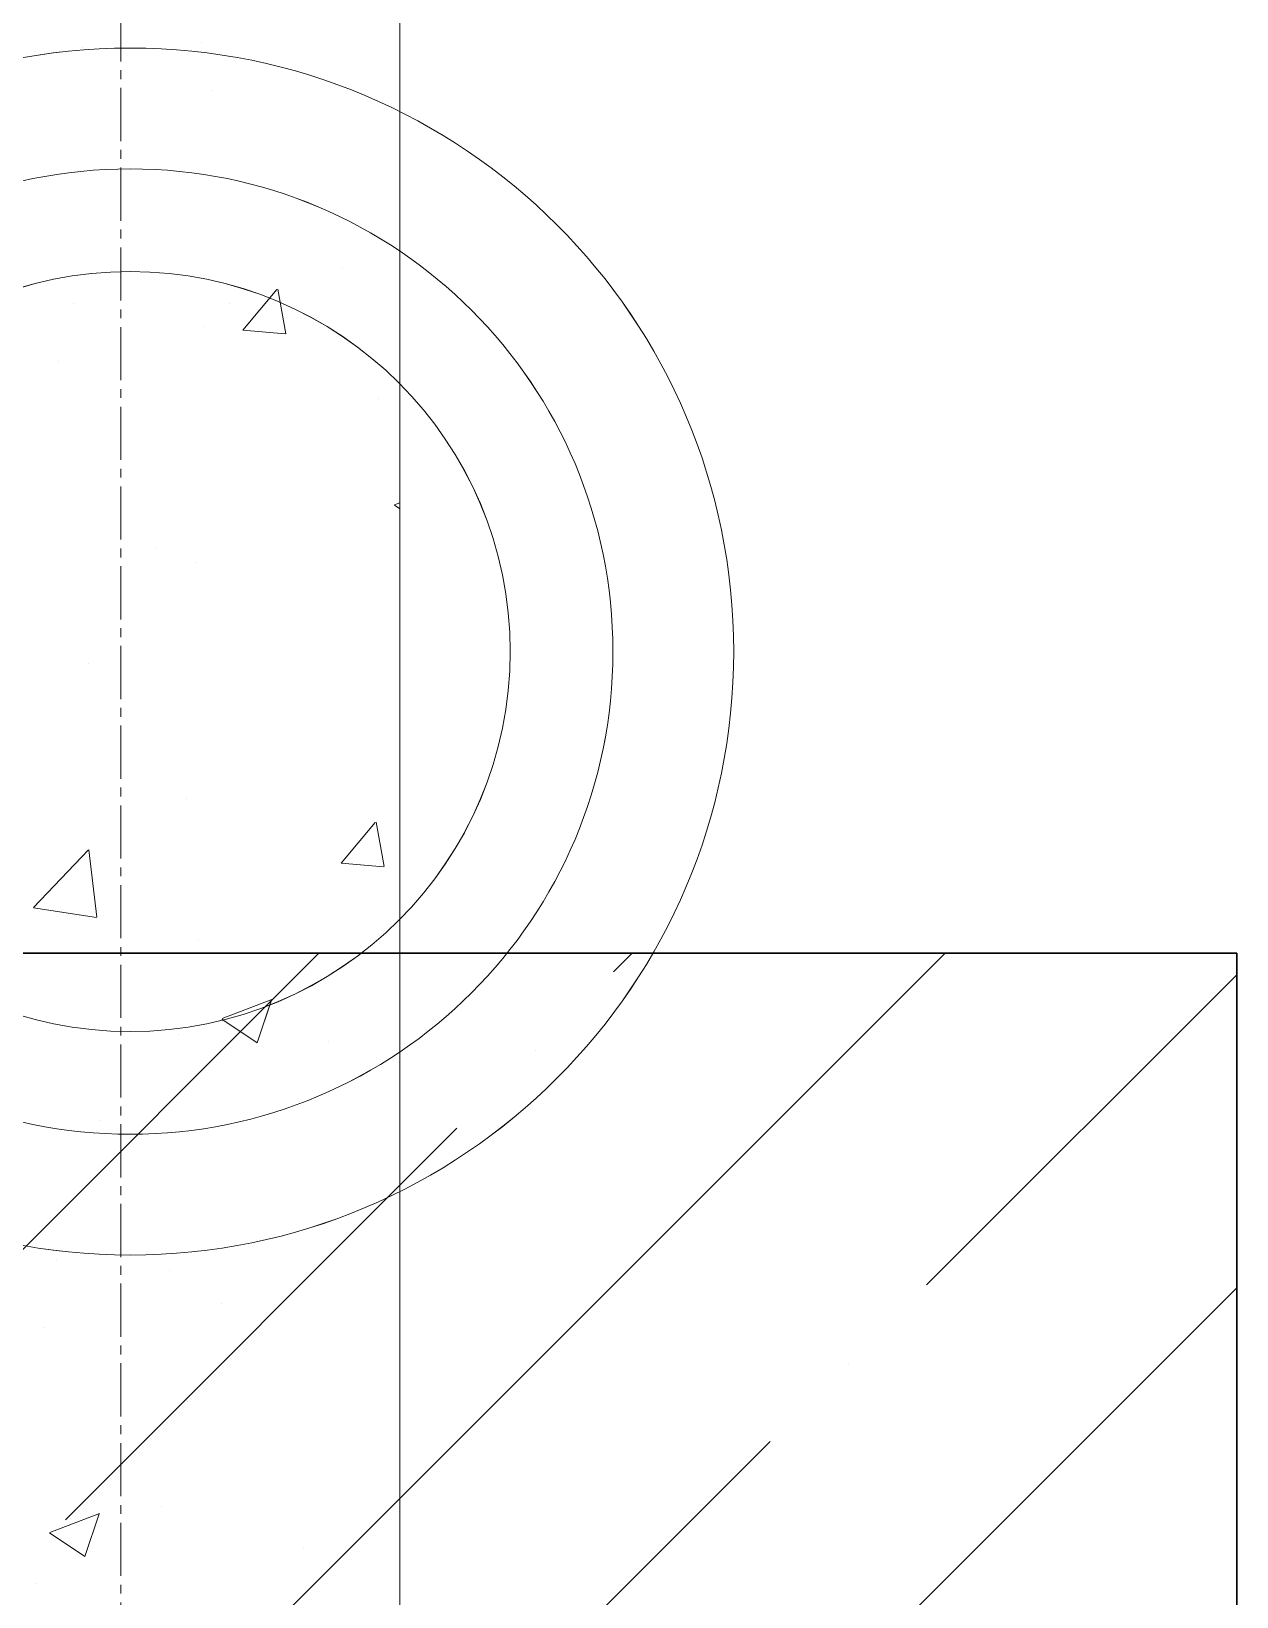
# Model space of a CAD drawing. Header units: millimetres. Extents: x 470010 to 1231400, y -134005 to 421770.
# Drawn here: x 672842 to 673274, y -17392 to -16831 of the extents above; entities that cross this region are included whole.
import ezdxf
from ezdxf.enums import TextEntityAlignment as Align

# ---------------------------------------------------------------- set-up
doc = ezdxf.new("R2010")
doc.units = ezdxf.units.MM
doc.linetypes.add('CENTER2', pattern=[28.575, 19.05, -3.175, 3.175, -3.175])
doc.linetypes.add('HIDDEN2', pattern=[4.7625, 3.175, -1.5875])
doc.layers.get('Defpoints').update_dxf_attribs({"color": 140})
doc.layers.add('АР_Делит', color=120, linetype='Continuous', lineweight=0, plot=False)
for name, color, linetype, lineweight in [('АР_Колонны', 70, 'Continuous', 30), ('АР_Стены ЖБ', 7, 'Continuous', 35), ('АР_Стены ПЕНОблок', 52, 'Continuous', 20), ('АР_Штриховка', 8, 'Continuous', 0)]:
    doc.layers.add(name, color=color, linetype=linetype, lineweight=lineweight)
doc.layers.add('РД_Оси_100', color=7, linetype='Continuous', lineweight=0, true_color=0x525252)
doc.styles.add('style1', font='ARIALN.TTF')

# ---------------------------------------------------------------- blocks, each defined once
blk = doc.blocks.new('СОШ_2200_АР_ОСИ_М100_28.05.24')
at = {"layer": 'РД_Оси_100', "color": 251, "linetype": 'CENTER2', "true_color": 0x636466}
blk.add_line((0, -6155), (0, 139938.679), dxfattribs=at)
blk = doc.blocks.new('A$C9108343f')
at = {"layer": 'АР_Делит', "color": 18, "true_color": 0x000000}
for radius in [216.34, 173.04, 136.21]:
    blk.add_circle((7158.34, 83313.08), radius, dxfattribs=at)
at = {"layer": 'АР_Колонны', "color": 18, "linetype": 'HIDDEN2', "lineweight": 25, "true_color": 0x000000}
for p, q in [((7054.96, 83205), (7554.96, 83205)), ((7554.96, 83205), (7554.96, 82705))]:
    blk.add_line(p, q, dxfattribs=at)
at = {"layer": 'АР_Колонны', "color": 18, "linetype": 'Continuous', "lineweight": 15, "true_color": 0x000000}
for p, q in [((7554.96, 83205), (7054.96, 83205)), ((7554.96, 83205), (7054.96, 83205)), ((7554.96, 82705), (7554.96, 83205)), ((7554.96, 82705), (7554.96, 83205))]:
    blk.add_line(p, q, dxfattribs=at)
at = {"layer": 'АР_Стены ЖБ', "color": 18, "linetype": 'Continuous', "lineweight": 30, "true_color": 0x000000}
for p, q in [((7554.96, 83205), (7054.96, 83205)), ((7554.96, 82705), (7554.96, 83205))]:
    blk.add_line(p, q, dxfattribs=at)
at = {"layer": 'АР_Стены ПЕНОблок', "color": 18, "linetype": 'Continuous', "lineweight": 20, "true_color": 0x000000}
blk.add_line((7254.96, 21355), (7254.96, 97555), dxfattribs=at)
at = {"layer": 'АР_Штриховка', "color": 18, "linetype": 'Continuous', "lineweight": 0, "true_color": 0x000000}
for p, q in [((7141.41, 83529.63), (7141.41, 83529.63)), ((7183.75, 83531.25), (7183.75, 83531.25)), ((7187.92, 83514.06), (7187.92, 83514.06)), ((7234.37, 83450.48), (7234.37, 83450.48)), ((7198.72, 83428.31), (7210.96, 83442.91)), ((7214.17, 83427.03), (7211.24, 83442.95)), ((7138.18, 83437.82), (7138.18, 83437.82)), ((7193.96, 83437.85), (7193.96, 83437.85)), ((7184.83, 83429.5), (7184.83, 83429.5)), ((7198.72, 83428.31), (7213.9, 83426.98)), ((7132.62, 83416.93), (7132.62, 83416.93)), ((7247.52, 83403.73), (7247.52, 83403.73)), ((7253.03, 83365.54), (7254.96, 83364.24)), ((7253.11, 83365.7), (7254.96, 83366.41)), ((7167.56, 83350.3), (7167.56, 83350.3)), ((7181.75, 83344.95), (7181.75, 83344.95)), ((7143.43, 83308.74), (7143.43, 83308.74)), ((7178.66, 83260.39), (7178.66, 83260.39)), ((7233.96, 83237.26), (7246.21, 83251.85)), ((7249.42, 83235.97), (7246.48, 83251.9)), ((7123.66, 83221.37), (7143.44, 83241.99)), ((7146.33, 83217.87), (7143.52, 83242)), ((7233.96, 83237.25), (7249.14, 83235.92)), ((7123.72, 83221.25), (7146.3, 83217.74)), ((7183, 83209.61), (7183, 83209.61)), ((7191.3, 83181.51), (7209.09, 83188.34)), ((7203.88, 83172.82), (7209.03, 83188.17)), ((7191.23, 83181.35), (7203.87, 83172.83)), ((7175.57, 83175.84), (7175.57, 83175.84)), ((7194.33, 83171.06), (7194.33, 83171.06)), ((7229.56, 83173.21), (7229.56, 83173.21)), ((7147.52, 83144.83), (7147.52, 83144.83)), ((7131.87, 83095.29), (7131.87, 83095.29)), ((7172.48, 83091.28), (7172.48, 83091.28)), ((7191.1, 83079.25), (7191.1, 83079.25)), ((7127.51, 83070.88), (7127.51, 83070.88)), ((7179.02, 83044.1), (7179.02, 83044.1)), ((7169.39, 83006.73), (7169.39, 83006.73)), ((7129.5, 82997.32), (7147.29, 83004.15)), ((7142.08, 82988.64), (7147.23, 83003.99)), ((7129.43, 82997.16), (7142.06, 82988.64)), ((7220.47, 82991.73), (7220.47, 82991.73)), ((7124.28, 82979.07), (7124.28, 82979.07))]:
    blk.add_line(p, q, dxfattribs=at)
at = {"layer": 'АР_Штриховка', "color": 18, "linetype": 'Continuous', "lineweight": 5, "true_color": 0x000000}
for p, q in [((7054.96, 83033.95), (7226.01, 83205)), ((7054.96, 82809.44), (7450.52, 83205)), ((7331.56, 83198.3), (7338.26, 83205)), ((7443.81, 83086.04), (7554.96, 83197.19)), ((7303.5, 83170.23), (7303.5, 83170.23)), ((7135.12, 83001.85), (7275.43, 83142.17)), ((7175.02, 82705), (7554.96, 83084.93)), ((7415.75, 83057.98), (7415.75, 83057.98)), ((7247.37, 82889.6), (7387.69, 83029.92))]:
    blk.add_line(p, q, dxfattribs=at)
at = {"layer": 'РД_Оси_100'}
blk.add_blockref('СОШ_2200_АР_ОСИ_М100_28.05.24', (7154.96, 6755), dxfattribs=at)
at = {"layer": 'Defpoints', "color": 18, "true_color": 0x000000, "style": 'style1'}
for p in [(143949.34, 316089.12), (143974.98, 281639.5), (143890.4, 273244.71), (143839.99, 264276.81), (143967.75, 254892.38), (12251.96, 104178.14), (12382.58, 96023.14)]:
    blk.add_attdef('АР-ПОМЕЩЕНИЕ:НАИМЕНОВАНИЕ', text='', height=100, dxfattribs=at).set_placement(p, align=Align.MIDDLE)
at = {"layer": 'Defpoints', "color": 18, "true_color": 0x000000, "style": 'style1', "flags": 8}
for p in [(143951.3, 279099.09), (143848.34, 269251.11), (143875.33, 260094.25), (144049.74, 250824.7), (163419.28, 238153.36), (155897.46, 237965.97), (183037.2, 237965.97), (143342.94, 237876.19)]:
    blk.add_attdef('АР-ПОМЕЩЕНИЕ:НАИМЕНОВАНИЕ', text='', height=100, dxfattribs=at).set_placement(p, align=Align.MIDDLE)

msp = doc.modelspace()

# ---------------------------------------------------------------- linework, layer by layer
at = {"layer": 'АР_Делит', "color": 18, "true_color": 0x000000}
for radius in [216.336, 173.036, 136.212]:
    msp.add_circle((672876.957, -17053.162), radius, dxfattribs=at)
at = {"layer": 'АР_Колонны', "color": 18, "linetype": 'HIDDEN2', "lineweight": 25, "true_color": 0x000000}
for p, q in [((672773.57, -17161.242), (673273.57, -17161.242)), ((673273.57, -17161.242), (673273.57, -17661.242))]:
    msp.add_line(p, q, dxfattribs=at)
at = {"layer": 'АР_Колонны', "color": 18, "linetype": 'Continuous', "lineweight": 15, "true_color": 0x000000}
for p, q in [((673273.57, -17161.242), (672773.57, -17161.242)), ((673273.57, -17161.242), (672773.57, -17161.242)), ((673273.57, -17661.242), (673273.57, -17161.242)), ((673273.57, -17661.242), (673273.57, -17161.242))]:
    msp.add_line(p, q, dxfattribs=at)
at = {"layer": 'АР_Стены ЖБ', "color": 18, "linetype": 'Continuous', "lineweight": 30, "true_color": 0x000000}
for p, q in [((673273.57, -17161.242), (672773.57, -17161.242)), ((673273.57, -17661.242), (673273.57, -17161.242))]:
    msp.add_line(p, q, dxfattribs=at)
at = {"layer": 'АР_Стены ПЕНОблок', "color": 18, "linetype": 'Continuous', "lineweight": 20, "true_color": 0x000000}
msp.add_line((672973.57, -79011.242), (672973.57, -2811.242), dxfattribs=at)
at = {"layer": 'АР_Штриховка', "color": 18, "linetype": 'Continuous', "lineweight": 0, "true_color": 0x000000}
for p, q in [((672917.33, -16937.929), (672929.575, -16923.336)), ((672932.785, -16939.211), (672929.849, -16923.29)), ((672917.329, -16937.934), (672932.511, -16939.262)), ((672971.646, -17000.702), (672973.57, -17001.999)), ((672971.718, -17000.543), (672973.57, -16999.832)), ((672952.573, -17128.986), (672964.818, -17114.393)), ((672968.028, -17130.268), (672965.091, -17114.347)), ((672842.27, -17144.873), (672862.054, -17124.254)), ((672864.937, -17148.368), (672862.131, -17124.245)), ((672952.573, -17128.99), (672967.755, -17130.319)), ((672842.327, -17144.994), (672864.917, -17148.498)), ((672909.916, -17184.731), (672927.701, -17177.904)), ((672922.494, -17193.417), (672927.645, -17178.068)), ((672909.844, -17184.89), (672922.479, -17193.412)), ((672848.114, -17368.919), (672865.899, -17362.093)), ((672860.692, -17377.605), (672865.843, -17362.256)), ((672848.042, -17369.078), (672860.677, -17377.6))]:
    msp.add_line(p, q, dxfattribs=at)
at = {"layer": 'АР_Штриховка', "color": 18, "linetype": 'Continuous', "lineweight": 5, "true_color": 0x000000}
for p, q in [((672773.57, -17332.295), (672944.623, -17161.242)), ((672773.57, -17556.801), (673169.129, -17161.242)), ((673050.173, -17167.945), (673056.876, -17161.242)), ((673162.426, -17280.199), (673273.57, -17169.055)), ((672853.73, -17364.388), (672994.046, -17224.072)), ((672893.635, -17661.242), (673273.57, -17281.308)), ((672965.983, -17476.642), (673106.299, -17336.325))]:
    msp.add_line(p, q, dxfattribs=at)

# ---------------------------------------------------------------- block references
msp.add_blockref('A$C9108343f', (665718.612, -100366.242))
at = {"layer": 'РД_Оси_100'}
msp.add_blockref('СОШ_2200_АР_ОСИ_М100_28.05.24', (672873.57, -93611.242), dxfattribs=at)

doc.saveas('drawing.dxf')
